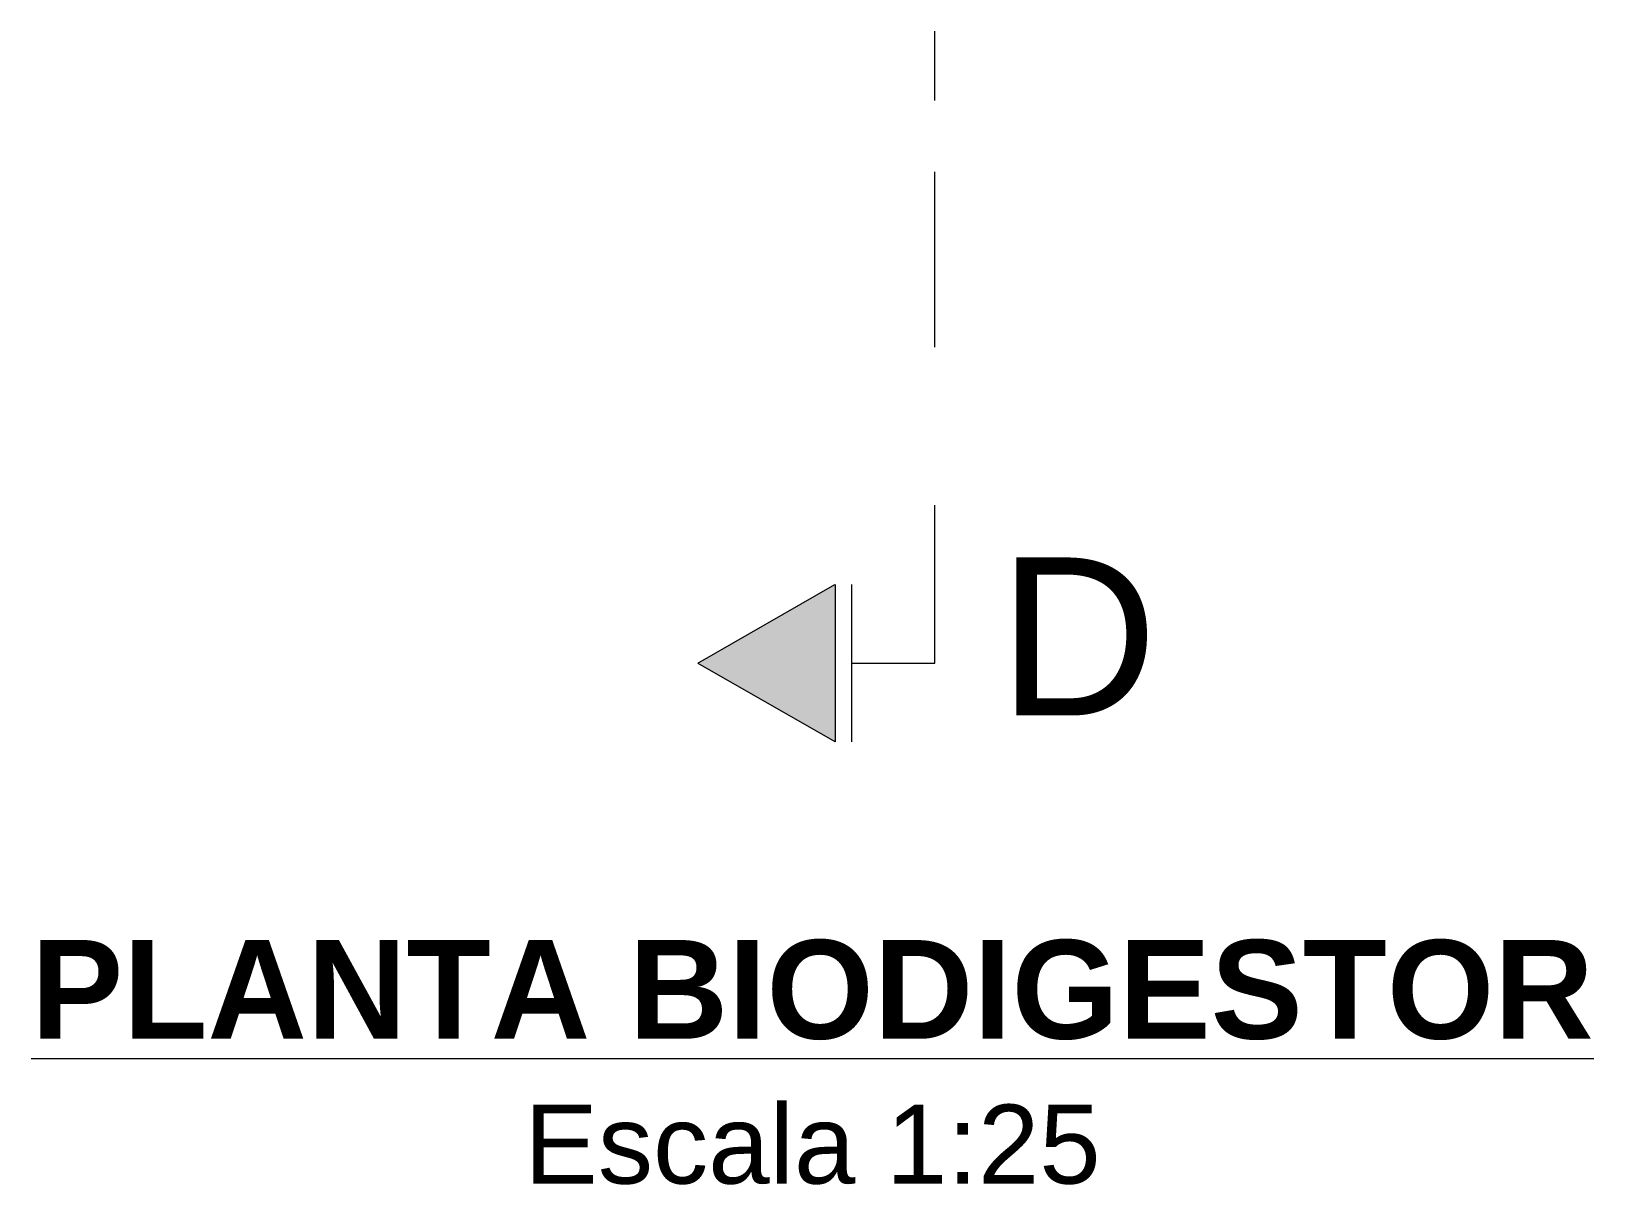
# Model space of a CAD drawing. Header units: metres. Extents: x 0 to 1935, y 0 to 1529.
# Drawn here: x 1865.007 to 1865.997, y 1489.366 to 1490.096 of the extents above; entities that cross this region are included whole.
import ezdxf
from ezdxf.enums import TextEntityAlignment as Align

# ---------------------------------------------------------------- set-up
doc = ezdxf.new("R2010")
doc.units = ezdxf.units.M
doc.header["$LTSCALE"] = 0.005
doc.linetypes.add('ACAD_ISO04W100', pattern=[30.5, 24, -3, 0.5, -3])
doc.layers.add('-Eje', color=1, linetype='ACAD_ISO04W100', lineweight=9)
doc.layers.add('-Textos', color=7, linetype='Continuous', lineweight=20)
doc.styles.add('-Arial', font='arial.ttf')
doc.styles.add('-Arial Narrow', font='ARIALN.TTF')

# ---------------------------------------------------------------- blocks, each defined once
blk = doc.blocks.new('Corte Vertical 1_1000')
at = {"layer": '-Eje'}
blk.add_hatch(color=256, dxfattribs=at).paths.add_polyline_path([(13.34, -3.56), (9.86, -1.565), (9.86, -5.555)])
for p, q in [((9.44, -1.565), (9.44, -5.555)), ((9.44, -3.56), (7.34, -3.56))]:
    blk.add_line(p, q, dxfattribs=at)
blk.add_lwpolyline([(13.34, -3.56), (9.86, -5.555), (9.86, -1.565)], close=True, dxfattribs=at)
for points in [[(7.34, -3.56), (7.34, -16.05)], [(7.34, -14.245), (7.34, -16)], [(7.34, -17.805), (7.34, -19.56)]]:
    blk.add_lwpolyline(points, dxfattribs=at)
at = {"layer": '-Eje', "style": '-Arial'}
blk.add_attdef('A', text='', height=4, dxfattribs=at).set_placement((3.713, -4.237), align=Align.MIDDLE)

msp = doc.modelspace()

# ---------------------------------------------------------------- block references
at = {"layer": '-Eje'}
ref = msp.add_blockref('Corte Vertical 1_1000', (1865.76296, 1489.60681), dxfattribs=dict(at, xscale=0.025, yscale=0.025, zscale=0.025, rotation=180))
ref.add_attrib('A', 'D', dxfattribs={"height": 0.1, "style": '-Arial'}).set_placement((1865.67013, 1489.71275), align=Align.MIDDLE)

# ---------------------------------------------------------------- texts
at = {"layer": '-Textos', "insert": (1865.50205, 1489.44312), "char_height": 0.09375, "attachment_point": 5, "style": '-Arial Narrow'}
msp.add_mtext('{\\fArial|b1|i0|c0|p34;\\H0.66667x;\\LPLANTA BIODIGESTOR\\P\\fArial|b0|i0|c0|p34;\\H0.8x;\\lEscala 1:25}', dxfattribs=at)

doc.saveas('drawing.dxf')
